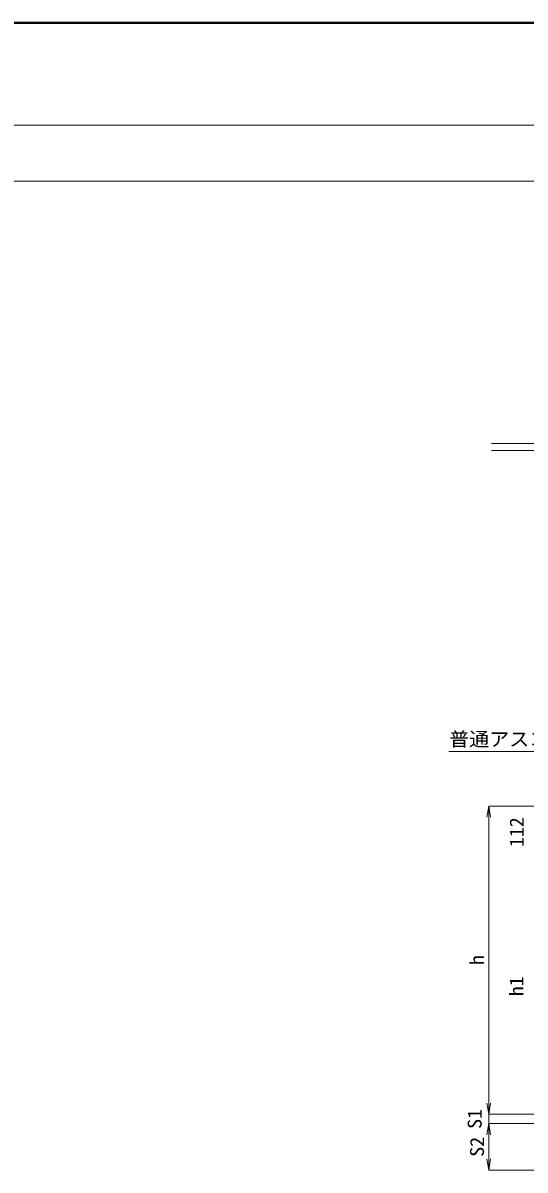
# Model space of a CAD drawing. Units: millimetres at full size; details may follow other scales. Extents: x 164402 to 209100, y 872507 to 885397.
# Drawn here: x 186905 to 187983, y 882222 to 884687 of the extents above; entities that cross this region are included whole.
import ezdxf
from ezdxf.enums import TextEntityAlignment as Align

# ---------------------------------------------------------------- set-up
doc = ezdxf.new("R2010")
doc.units = ezdxf.units.MM
doc.header["$LTSCALE"] = 40
for name, color, linetype, lineweight in [('0_2', 7, 'Continuous', 13), ('図枠', 7, 'Continuous', 5), ('寸法線', 7, 'Continuous', 13)]:
    doc.layers.add(name, color=color, linetype=linetype, lineweight=lineweight)
doc.styles.add('ＭＳ 明朝', font='')
doc.styles.get('ＭＳ 明朝').set_extended_font_data('MS Mincho')

# ---------------------------------------------------------------- blocks, each defined once
blk = doc.blocks.new('open_arrow')
at = {"color": 0, "linetype": 'Continuous', "lineweight": -2}
blk.add_lwpolyline([(7.5, 1.25), (0, 0), (7.5, -1.25)], dxfattribs=at)

msp = doc.modelspace()

# ---------------------------------------------------------------- linework, layer by layer
at = {"layer": '0_2', "lineweight": 20}
for p, q in [((187911.03, 883783.55), (189211.03, 883783.55)), ((187911.2, 883768.55), (189210.85, 883768.55))]:
    msp.add_line(p, q, dxfattribs=at)
at = {"layer": '図枠', "lineweight": 40}
msp.add_line((181994.36, 884687.22), (189794.36, 884687.22), dxfattribs=at)
at = {"layer": '図枠', "lineweight": 13}
for p, q in [((182294.36, 884467.22), (189494.36, 884467.22)), ((182294.36, 884347.22), (189494.36, 884347.22))]:
    msp.add_line(p, q, dxfattribs=at)
at = {"layer": '寸法線'}
for p, q in [((187904.96, 883004.5), (187904.96, 882342.29)), ((188291.53, 883004.5), (187904.96, 883004.5)), ((187904.96, 882390.29), (187904.96, 882274.29)), ((188261.03, 882342.29), (187904.96, 882342.29)), ((188251.03, 882342.29), (187904.96, 882342.29)), ((188151.03, 882322.29), (187904.96, 882322.29)), ((187904.96, 882322.29), (187904.96, 882222.29)), ((188151.03, 882322.29), (187904.96, 882322.29)), ((188151.03, 882222.29), (187904.96, 882222.29))]:
    msp.add_line(p, q, dxfattribs=at)
msp.add_lwpolyline([(188140.84, 882995.97), (188098.06, 883121.43), (187819.37, 883121.43)], dxfattribs=at)

# ---------------------------------------------------------------- block references
at = {"layer": '寸法線', "xscale": 3.2, "yscale": 3.2}
for p, rotation in [((187904.96, 883004.5), 270), ((187904.96, 882342.29), 90), ((187904.96, 882342.29), 90), ((187904.96, 882322.29), 270), ((187904.96, 882322.29), 270), ((187904.96, 882222.29), 90)]:
    msp.add_blockref('open_arrow', p, dxfattribs=dict(at, rotation=rotation))

# ---------------------------------------------------------------- texts
at = {"layer": '寸法線', "style": 'ＭＳ 明朝', "width": 1.05}
msp.add_text('普通アスコン', height=30.02, dxfattribs=at).set_placement((188078.06, 883163.25), align=Align.TOP_RIGHT)
for s, p in [('112', (187965.01, 882948.39)), ('h', (187879.61, 882673.39)), ('h1', (187964.66, 882617.29)), ('S1', (187874.96, 882332.29)), ('S2', (187879.96, 882272.29))]:
    msp.add_text(s, height=30.02, rotation=90, dxfattribs=at).set_placement(p, align=Align.MIDDLE_CENTER)

doc.saveas('drawing.dxf')
